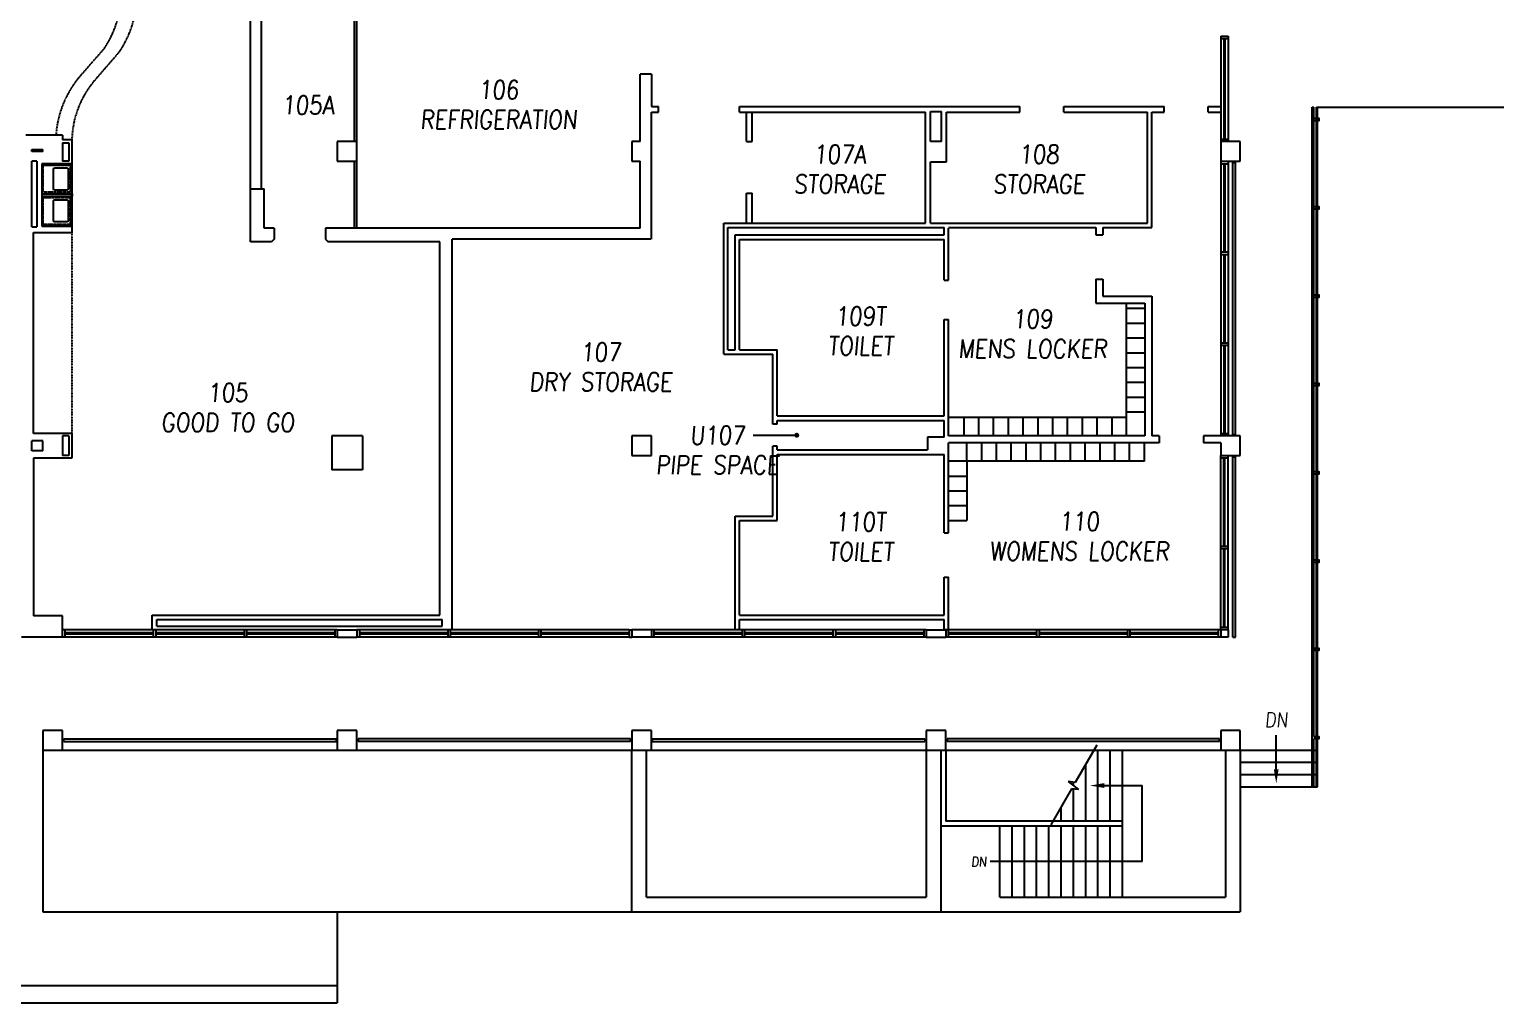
# Model space of a CAD drawing. Extents: x 1352 to 4778, y 442 to 3442.
# Drawn here: x 2561 to 3756, y 442 to 1235 of the extents above; entities that cross this region are included whole.
import ezdxf
from ezdxf.enums import TextEntityAlignment as Align

# ---------------------------------------------------------------- set-up
doc = ezdxf.new("R2010")
doc.units = 0
doc.header["$MEASUREMENT"] = 0
doc.linetypes.add('HIDDEN', pattern=[0.375, 0.25, -0.125])
doc.linetypes.add('HIDDEN2', pattern=[0.1875, 0.125, -0.0625])
for name, color, linetype in [('A-BELOW', 111, 'CONTINUOUS'), ('A-FS-ID', 6, 'CONTINUOUS'), ('A-FS-NM', 6, 'CONTINUOUS'), ('A-GLAZ', 191, 'CONTINUOUS'), ('A-OVHD', 111, 'CONTINUOUS'), ('A-WL-EX', 171, 'CONTINUOUS')]:
    doc.layers.add(name, color=color, linetype=linetype)
doc.styles.get("Standard").update_dxf_attribs({"font": 'romans.shx', "width": 0.85, "oblique": 5, "height": 15})

msp = doc.modelspace()

# ---------------------------------------------------------------- linework, layer by layer
at = {"layer": 'A-BELOW'}
for p, q in [((2826, 1143.6), (2826, 1258.9)), ((2828, 1143.6), (2828, 1258.9)), ((3532, 1227.6), (3532, 1145.6)), ((3538, 1227.6), (3538, 1145.6)), ((3606.5, 1171.6), (3608, 1171.6)), ((3606.5, 617.6), (3606.5, 1171.6)), ((3608, 658.6), (3608, 1171.6)), ((3610, 617.6), (3610, 1171.6)), ((3611, 617.6), (3611, 1171.6)), ((3145.6, 1143.6), (3145.6, 1167.5)), ((3150.1, 1143.6), (3150.1, 1167.5)), ((3145.6, 1143.6), (3150.1, 1143.6)), ((2595.2, 1125), (2595.7, 1125)), ((2595.2, 1124.5), (2595.7, 1124.5)), ((2595.7, 1127.1), (2595.7, 1074.7)), ((2826, 1073), (2826, 1127.6)), ((2828, 1073), (2828, 1127.6)), ((3532, 1125.6), (3532, 1053.6)), ((3538, 1125.6), (3538, 1053.6)), ((3542, 1126.6), (3544, 1126.6)), ((3542, 904.6), (3542, 1126.6)), ((3544, 904.6), (3544, 1126.6)), ((2571.2, 1101.1), (2595.8, 1101.1)), ((2595, 1101.5), (2595.2, 1101.5)), ((2595.2, 1101.7), (2595.7, 1101.7)), ((2595.2, 1101.2), (2595.7, 1101.2)), ((2595.8, 1101.1), (2595.8, 1099.1)), ((3145.6, 1077.1), (3145.6, 1101.6)), ((3145.6, 1101.6), (3150.1, 1101.6)), ((3150.1, 1077.1), (3150.1, 1101.6)), ((2571.2, 1099.1), (2595.8, 1099.1)), ((2595, 1098.7), (2595.2, 1098.7)), ((2595.2, 1099), (2595.7, 1099)), ((2595.2, 1098.5), (2595.7, 1098.5)), ((2595.2, 1075.7), (2595.7, 1075.7)), ((2571.2, 1075.2), (2595, 1075.2)), ((2595, 1075.5), (2595, 1075.2)), ((2595, 1075.5), (2595.2, 1075.5)), ((2595.2, 1075.2), (2595.7, 1075.2)), ((3532, 1051.6), (3532, 979.6)), ((3538, 1051.6), (3538, 979.6)), ((3455.3, 903.6), (3455.3, 1011.9)), ((3470.3, 1007.4), (3455.3, 1007.4)), ((3470.3, 995.4), (3455.3, 995.4)), ((3470.3, 983.3), (3455.3, 983.3)), ((3470.3, 971.2), (3455.3, 971.2)), ((3532, 977.6), (3532, 905.6)), ((3538, 977.6), (3538, 905.6)), ((3470.3, 959.2), (3455.3, 959.2)), ((3470.3, 947.1), (3455.3, 947.1)), ((3470.3, 935.1), (3455.3, 935.1)), ((3470.3, 923), (3455.3, 923)), ((3455.3, 918.6), (3310.1, 918.6)), ((3322.6, 918.6), (3322.6, 903.6)), ((3334.6, 918.6), (3334.6, 903.6)), ((3346.7, 918.6), (3346.7, 903.6)), ((3358.8, 918.6), (3358.8, 903.6)), ((3370.8, 918.6), (3370.8, 903.6)), ((3382.9, 918.6), (3382.9, 903.6)), ((3394.9, 918.6), (3394.9, 903.6)), ((3407, 918.6), (3407, 903.6)), ((3419.1, 918.6), (3419.1, 903.6)), ((3431.1, 918.6), (3431.1, 903.6)), ((3443.2, 918.6), (3443.2, 903.6)), ((3325.1, 883), (3325.1, 898)), ((3337.2, 883), (3337.2, 898)), ((3349.3, 883), (3349.3, 898)), ((3361.3, 883), (3361.3, 898)), ((3373.4, 883), (3373.4, 898)), ((3385.4, 883), (3385.4, 898)), ((3397.5, 883), (3397.5, 898)), ((3409.6, 883), (3409.6, 898)), ((3421.6, 883), (3421.6, 898)), ((3433.7, 883), (3433.7, 898)), ((3445.8, 883), (3445.8, 898)), ((3457.8, 883), (3457.8, 898)), ((3469.9, 883), (3469.9, 898)), ((3544, 904.6), (3542, 904.6)), ((3532, 813.6), (3532, 885.6)), ((3538, 813.6), (3538, 885.6)), ((3542, 886.6), (3544, 886.6)), ((3542, 739.6), (3542, 886.6)), ((3544, 739.6), (3544, 886.6)), ((3469.9, 883), (3310.5, 883)), ((3325.1, 883), (3325.1, 834.7)), ((3310.1, 870.9), (3325.1, 870.9)), ((3310.1, 858.9), (3325.1, 858.9)), ((3310.1, 846.8), (3325.1, 846.8)), ((3310.1, 834.7), (3325.1, 834.7)), ((3532, 747.6), (3532, 811.6)), ((3538, 747.6), (3538, 811.6)), ((2662, 745.6), (2590, 745.6)), ((2736, 745.6), (2664, 745.6)), ((2810, 745.6), (2738, 745.6)), ((2902, 745.6), (2830, 745.6)), ((2976, 745.6), (2904, 745.6)), ((3050, 745.6), (2978, 745.6)), ((3142, 745.6), (3070, 745.6)), ((3216, 745.6), (3144, 745.6)), ((3290, 745.6), (3218, 745.6)), ((3382, 745.6), (3310, 745.6)), ((3456, 745.6), (3384, 745.6)), ((3530, 745.6), (3458, 745.6)), ((2662, 739.6), (2590, 739.6)), ((2736, 739.6), (2664, 739.6)), ((2810, 739.6), (2738, 739.6)), ((2902, 739.6), (2830, 739.6)), ((2976, 739.6), (2904, 739.6)), ((3050, 739.6), (2978, 739.6)), ((3142, 739.6), (3070, 739.6)), ((3216, 739.6), (3144, 739.6)), ((3290, 739.6), (3218, 739.6)), ((3382, 739.6), (3310, 739.6)), ((3456, 739.6), (3384, 739.6)), ((3530, 739.6), (3458, 739.6)), ((3542, 739.6), (3544, 739.6)), ((3577.3, 631.9), (3577.3, 659.6)), ((2572, 647.6), (2572, 515.6)), ((2589, 654.6), (2589, 656.6)), ((2589, 656.6), (2811, 656.6)), ((2589, 654.6), (2811, 654.6)), ((2811, 656.6), (2811, 654.6)), ((2829, 656.6), (2829, 654.6)), ((3051, 656.6), (2829, 656.6)), ((3051, 654.6), (2829, 654.6)), ((3051, 654.6), (3051, 656.6)), ((3052, 515.6), (3052, 647.6)), ((3064, 527.6), (3064, 647.6)), ((3069, 654.6), (3069, 656.6)), ((3069, 656.6), (3291, 656.6)), ((3069, 654.6), (3291, 654.6)), ((3291, 656.6), (3291, 654.6)), ((3292, 647.6), (3292, 527.6)), ((3304, 647.6), (3304, 515.6)), ((3308, 647.6), (3308, 589.6)), ((3309, 656.6), (3309, 654.6)), ((3531, 656.6), (3309, 656.6)), ((3531, 654.6), (3309, 654.6)), ((3431.1, 651.6), (3413.5, 621.2)), ((3432, 589.6), (3432, 647.6)), ((3442, 589.6), (3442, 647.6)), ((3452, 527.6), (3452, 647.6)), ((3531, 654.6), (3531, 656.6)), ((3536, 647.6), (3536, 527.6)), ((3548, 647.6), (3606.5, 647.6)), ((3548, 647.6), (3548, 515.6)), ((3608, 617.6), (3608, 656.6)), ((3608, 647.6), (3610, 647.6)), ((3422, 589.6), (3422, 635.9)), ((3548, 637.6), (3606.5, 637.6)), ((3608, 637.6), (3610, 637.6)), ((3407.8, 621.9), (3416.2, 615.3)), ((3413.5, 621.2), (3407.8, 621.9)), ((3548, 627.6), (3606.5, 627.6)), ((3608, 627.6), (3610, 627.6)), ((3410.5, 616), (3393.5, 586.6)), ((3416.2, 615.3), (3410.5, 616)), ((3412, 618.6), (3412, 621.4)), ((3412, 589.6), (3412, 615.8)), ((3437.1, 618.6), (3468, 618.6)), ((3468, 556.6), (3468, 618.6)), ((3548, 617.6), (3611, 617.6)), ((3402, 589.6), (3402, 601.3)), ((3452, 585.6), (3304, 585.6)), ((3452, 589.6), (3308, 589.6)), ((3352, 527.6), (3352, 585.6)), ((3362, 527.6), (3362, 585.6)), ((3372, 527.6), (3372, 585.6)), ((3382, 527.6), (3382, 585.6)), ((3392, 527.6), (3392, 585.6)), ((3402, 527.6), (3402, 585.6)), ((3412, 527.6), (3412, 585.6)), ((3422, 527.6), (3422, 585.6)), ((3432, 527.6), (3432, 585.6)), ((3442, 527.6), (3442, 585.6)), ((3468, 556.6), (3344, 556.6)), ((3064, 527.6), (3292, 527.6)), ((3352, 527.6), (3536, 527.6)), ((2572, 515.6), (3052, 515.6)), ((2811.8, 515.6), (2811.8, 441.6)), ((3052, 515.6), (3548, 515.6)), ((2511.8, 455.6), (2811.8, 455.6)), ((2497.8, 441.6), (2811.8, 441.6))]:
    msp.add_line(p, q, dxfattribs=at)
at = {"layer": 'A-BELOW', "linetype": 'Continuous'}
for p, q in [((3610, 1171.6), (4276, 1171.6)), ((2588, 647.6), (2812, 647.6)), ((2828, 647.6), (3052, 647.6)), ((3068, 647.6), (3292, 647.6)), ((3308, 647.6), (3532, 647.6))]:
    msp.add_line(p, q, dxfattribs=at)
at = {"layer": 'A-BELOW', "linetype": 'HIDDEN'}
for p, q in [((2571.2, 1124.7), (2595.2, 1124.7)), ((2595.2, 1125.5), (2595.2, 1101.2)), ((2595, 1101.5), (2595, 1098.7)), ((2595.2, 1099), (2595.2, 1075.2))]:
    msp.add_line(p, q, dxfattribs=at)
at = {"layer": 'A-BELOW'}
for points in [[(3608, 1162.6), (3612, 1162.6), (3612, 1160.6), (3608, 1160.6)], [(3608, 1090.6), (3612, 1090.6), (3612, 1088.6), (3608, 1088.6)], [(3608, 1018.6), (3612, 1018.6), (3612, 1016.6), (3608, 1016.6)], [(3608, 946.6), (3612, 946.6), (3612, 944.6), (3608, 944.6)], [(3608, 874.6), (3612, 874.6), (3612, 872.6), (3608, 872.6)], [(3608, 802.6), (3612, 802.6), (3612, 800.6), (3608, 800.6)], [(3608, 730.6), (3612, 730.6), (3612, 728.6), (3608, 728.6)], [(3608, 658.6), (3612, 658.6), (3612, 656.6), (3608, 656.6)]]:
    msp.add_lwpolyline(points, dxfattribs=at)
at = {"layer": 'A-BELOW', "linetype": 'HIDDEN', "flags": 128}
for points in [[(2572.3, 1124.4), (2594.3, 1124.4), (2594.3, 1102.4), (2572.3, 1102.4)], [(2572.3, 1098.1), (2594.3, 1098.1), (2594.3, 1076.1), (2572.3, 1076.1)]]:
    msp.add_lwpolyline(points, close=True, dxfattribs=at)
at = {"layer": 'A-BELOW'}
for points in [[(2580.7, 1105.1), (2580.7, 1121.1, -0.414214), (2581.7, 1122.1), (2591.7, 1122.1, -0.414214), (2592.7, 1121.1), (2592.7, 1105.1, -0.414214), (2591.7, 1104.1), (2581.7, 1104.1, -0.414214)], [(2580.7, 1079.1), (2580.7, 1095.1, -0.414214), (2581.7, 1096.1), (2591.7, 1096.1, -0.414214), (2592.7, 1095.1), (2592.7, 1079.1, -0.414214), (2591.7, 1078.1), (2581.7, 1078.1, -0.414214)]]:
    msp.add_lwpolyline(points, format="xyb", close=True, dxfattribs=at)
for points in [[(3579.2, 631.9), (3575.3, 631.9), (3577.3, 620.2)], [(3437.1, 616.7), (3437.1, 620.6), (3425.4, 618.6)]]:
    msp.add_solid(points, dxfattribs=at)
at = {"layer": 'A-FS-ID'}
msp.add_line((3150.9, 904.2), (3186.5, 904.2), dxfattribs=at)
at = {"layer": 'A-FS-ID', "const_width": 2, "flags": 128}
msp.add_lwpolyline([(3185.5, 904.2, 1), (3187.5, 904.2, 1)], format="xyb", close=True, dxfattribs=at)
at = {"layer": 'A-GLAZ'}
for p, q in [((2741.4, 1105), (2741.4, 1251.8)), ((2750.3, 1105), (2750.3, 1251.8)), ((3532, 1229.6), (3532, 1227.6)), ((3532, 1229.6), (3538, 1229.6)), ((3532, 1227.6), (3538, 1227.6)), ((3534.5, 1227.6), (3534.5, 1145.6)), ((3534.8, 1227.6), (3534.8, 1145.6)), ((3535.3, 1227.6), (3535.3, 1145.6)), ((3535.5, 1227.6), (3535.5, 1145.6)), ((3538, 1229.6), (3538, 1227.6)), ((3532, 1145.6), (3532, 1143.6)), ((3532, 1145.6), (3538, 1145.6)), ((3538, 1145.6), (3538, 1143.6)), ((3532, 1127.6), (3532, 1125.6)), ((3532, 1125.6), (3538, 1125.6)), ((3534.5, 1125.6), (3534.5, 1053.6)), ((3534.8, 1125.6), (3534.8, 1053.6)), ((3535.3, 1125.6), (3535.3, 1053.6)), ((3535.5, 1125.6), (3535.5, 1053.6)), ((3538, 1127.6), (3538, 1125.6)), ((3532, 1053.6), (3538, 1053.6)), ((3532, 1053.6), (3532, 1051.6)), ((3538, 1053.6), (3538, 1051.6)), ((3532, 1051.6), (3538, 1051.6)), ((3534.5, 1051.6), (3534.5, 979.6)), ((3534.8, 1051.6), (3534.8, 979.6)), ((3535.3, 1051.6), (3535.3, 979.6)), ((3535.5, 1051.6), (3535.5, 979.6)), ((3532, 979.6), (3532, 977.6)), ((3532, 979.6), (3538, 979.6)), ((3532, 977.6), (3538, 977.6)), ((3534.5, 977.6), (3534.5, 905.6)), ((3534.8, 977.6), (3534.8, 905.6)), ((3535.3, 977.6), (3535.3, 905.6)), ((3535.5, 977.6), (3535.5, 905.6)), ((3538, 979.6), (3538, 977.6)), ((3532, 905.6), (3538, 905.6)), ((3532, 905.6), (3532, 903.6)), ((3538, 905.6), (3538, 903.6)), ((3532, 885.6), (3532, 887.6)), ((3538, 885.6), (3532, 885.6)), ((3534.5, 813.6), (3534.5, 885.6)), ((3534.8, 813.6), (3534.8, 885.6)), ((3535.3, 813.6), (3535.3, 885.6)), ((3535.5, 813.6), (3535.5, 885.6)), ((3538, 885.6), (3538, 887.6)), ((3538, 813.6), (3532, 813.6)), ((3532, 811.6), (3532, 813.6)), ((3538, 811.6), (3538, 813.6)), ((3538, 811.6), (3532, 811.6)), ((3534.5, 747.6), (3534.5, 811.6)), ((3534.8, 747.6), (3534.8, 811.6)), ((3535.3, 747.6), (3535.3, 811.6)), ((3535.5, 747.6), (3535.5, 811.6)), ((2590, 745.6), (2588, 745.6)), ((2590, 745.6), (2590, 739.6)), ((2662, 743.1), (2590, 743.1)), ((2662, 742.9), (2590, 742.9)), ((2662, 742.4), (2590, 742.4)), ((2662, 742.1), (2590, 742.1)), ((2662, 745.6), (2662, 739.6)), ((2664, 745.6), (2662, 745.6)), ((2664, 745.6), (2664, 739.6)), ((2736, 743.1), (2664, 743.1)), ((2736, 742.9), (2664, 742.9)), ((2736, 742.4), (2664, 742.4)), ((2736, 742.1), (2664, 742.1)), ((2738, 745.6), (2736, 745.6)), ((2736, 745.6), (2736, 739.6)), ((2738, 745.6), (2738, 739.6)), ((2810, 743.1), (2738, 743.1)), ((2810, 742.9), (2738, 742.9)), ((2810, 742.4), (2738, 742.4)), ((2810, 742.1), (2738, 742.1)), ((2812, 745.6), (2810, 745.6)), ((2810, 745.6), (2810, 739.6)), ((2812, 745.6), (2812, 739.6)), ((2812, 745.6), (2828, 745.6)), ((2828, 745.6), (2828, 739.6)), ((2830, 745.6), (2828, 745.6)), ((2830, 745.6), (2830, 739.6)), ((2902, 743.1), (2830, 743.1)), ((2902, 742.9), (2830, 742.9)), ((2902, 742.4), (2830, 742.4)), ((2902, 742.1), (2830, 742.1)), ((2904, 745.6), (2902, 745.6)), ((2902, 745.6), (2902, 739.6)), ((2904, 745.6), (2904, 739.6)), ((2976, 743.1), (2904, 743.1)), ((2976, 742.9), (2904, 742.9)), ((2976, 742.4), (2904, 742.4)), ((2976, 742.1), (2904, 742.1)), ((2976, 745.6), (2976, 739.6)), ((2978, 745.6), (2976, 745.6)), ((2978, 745.6), (2978, 739.6)), ((3050, 743.1), (2978, 743.1)), ((3050, 742.9), (2978, 742.9)), ((3050, 742.4), (2978, 742.4)), ((3050, 742.1), (2978, 742.1)), ((3050, 745.6), (3050, 739.6)), ((3050, 745.6), (3052, 745.6)), ((3068, 745.6), (3052, 745.6)), ((3052, 745.6), (3052, 739.6)), ((3070, 745.6), (3068, 745.6)), ((3068, 745.6), (3068, 739.6)), ((3070, 745.6), (3070, 739.6)), ((3142, 743.1), (3070, 743.1)), ((3142, 742.9), (3070, 742.9)), ((3142, 742.4), (3070, 742.4)), ((3142, 742.1), (3070, 742.1)), ((3142, 745.6), (3142, 739.6)), ((3144, 745.6), (3142, 745.6)), ((3144, 745.6), (3144, 739.6)), ((3216, 743.1), (3144, 743.1)), ((3216, 742.9), (3144, 742.9)), ((3216, 742.4), (3144, 742.4)), ((3216, 742.1), (3144, 742.1)), ((3218, 745.6), (3216, 745.6)), ((3216, 745.6), (3216, 739.6)), ((3218, 745.6), (3218, 739.6)), ((3290, 743.1), (3218, 743.1)), ((3290, 742.9), (3218, 742.9)), ((3290, 742.4), (3218, 742.4)), ((3290, 742.1), (3218, 742.1)), ((3292, 745.6), (3290, 745.6)), ((3290, 745.6), (3290, 739.6)), ((3292, 745.6), (3308, 745.6)), ((3292, 745.6), (3292, 739.6)), ((3308, 745.6), (3308, 739.6)), ((3310, 745.6), (3308, 745.6)), ((3310, 745.6), (3310, 739.6)), ((3382, 743.1), (3310, 743.1)), ((3382, 742.9), (3310, 742.9)), ((3382, 742.4), (3310, 742.4)), ((3382, 742.1), (3310, 742.1)), ((3384, 745.6), (3382, 745.6)), ((3382, 745.6), (3382, 739.6)), ((3384, 745.6), (3384, 739.6)), ((3456, 743.1), (3384, 743.1)), ((3456, 742.9), (3384, 742.9)), ((3456, 742.4), (3384, 742.4)), ((3456, 742.1), (3384, 742.1)), ((3458, 745.6), (3456, 745.6)), ((3456, 745.6), (3456, 739.6)), ((3458, 745.6), (3458, 739.6)), ((3530, 743.1), (3458, 743.1)), ((3530, 742.9), (3458, 742.9)), ((3530, 742.4), (3458, 742.4)), ((3530, 742.1), (3458, 742.1)), ((3530, 745.6), (3530, 739.6)), ((3532, 745.6), (3530, 745.6)), ((3532, 745.6), (3532, 747.6)), ((3538, 747.6), (3532, 747.6)), ((3532, 745.6), (3532, 739.6)), ((3538, 745.6), (3532, 745.6)), ((3538, 745.6), (3538, 747.6)), ((3538, 745.6), (3538, 739.6)), ((2590, 739.6), (2588, 739.6)), ((2664, 739.6), (2662, 739.6)), ((2738, 739.6), (2736, 739.6)), ((2812, 739.6), (2810, 739.6)), ((2812, 739.6), (2828, 739.6)), ((2830, 739.6), (2828, 739.6)), ((2904, 739.6), (2902, 739.6)), ((2978, 739.6), (2976, 739.6)), ((3050, 739.6), (3052, 739.6)), ((3068, 739.6), (3052, 739.6)), ((3070, 739.6), (3068, 739.6)), ((3144, 739.6), (3142, 739.6)), ((3218, 739.6), (3216, 739.6)), ((3292, 739.6), (3290, 739.6)), ((3292, 739.6), (3308, 739.6)), ((3310, 739.6), (3308, 739.6)), ((3384, 739.6), (3382, 739.6)), ((3458, 739.6), (3456, 739.6)), ((3532, 739.6), (3530, 739.6)), ((3538, 739.6), (3532, 739.6))]:
    msp.add_line(p, q, dxfattribs=at)
at = {"layer": 'A-OVHD', "linetype": 'HIDDEN2'}
msp.add_line((2595.7, 1069.6), (2595.7, 905.7), dxfattribs=at)
for points in [[(2635.5, 1260, -0.138935), (2622.2, 1219.7), (2602.9, 1197.6, 0.163624), (2582.7, 1148.7, 0.163624)], [(2648.6, 1260, -0.139606), (2634.5, 1216.9), (2614.8, 1194.2, 0.174482), (2595.7, 1145.1, 0.174482)]]:
    msp.add_lwpolyline(points, format="xyb", dxfattribs=at)
at = {"layer": 'A-WL-EX'}
for p, q in [((3058.8, 1143.6), (3058.8, 1198.6)), ((3068, 1198.6), (3058.8, 1198.6)), ((3068, 1198.6), (3068, 1172.1)), ((3068, 1172.1), (3073.7, 1172.1)), ((3073.7, 1167.5), (3073.7, 1172.1)), ((3139.7, 1167.5), (3139.7, 1172.1)), ((3139.7, 1172.1), (3368.2, 1172.1)), ((3368.2, 1167.5), (3368.2, 1172.1)), ((3404.2, 1167.5), (3404.2, 1172.1)), ((3404.2, 1172.1), (3485.9, 1172.1)), ((3485.9, 1167.5), (3485.9, 1172.1)), ((3521.9, 1172.1), (3532, 1172.1)), ((3521.9, 1167.5), (3521.9, 1172.1)), ((3068, 1167.5), (3073.7, 1167.5)), ((3068, 1064.1), (3068, 1167.5)), ((3139.7, 1167.5), (3291.5, 1167.5)), ((3291.5, 1077.1), (3291.5, 1167.5)), ((3295.6, 1143.6), (3295.6, 1168)), ((3295.6, 1168), (3304.4, 1168)), ((3304.4, 1143.6), (3304.4, 1168)), ((3308.5, 1167.5), (3368.2, 1167.5)), ((3308.5, 1127.1), (3308.5, 1167.5)), ((3404.2, 1167.5), (3472.3, 1167.5)), ((3472.3, 1077.1), (3472.3, 1167.5)), ((3475.9, 1167.5), (3485.9, 1167.5)), ((3475.9, 1073.5), (3475.9, 1167.5)), ((3521.9, 1167.5), (3532, 1167.5)), ((2588, 1148.7), (2558.1, 1148.7)), ((2588, 1148.7), (2588, 1145.1)), ((2563, 1135.6), (2563, 1137.1)), ((2563, 1137.1), (2572, 1137.1)), ((2572, 1135.6), (2563, 1135.6)), ((2572, 1135.6), (2572, 1137.1)), ((2595.7, 1145.1), (2588, 1145.1)), ((2588, 1142.5), (2593.1, 1142.5)), ((2588, 1142.5), (2588, 1127.6)), ((2593.1, 1142.5), (2593.1, 1127.6)), ((2595.7, 1145.1), (2595.7, 1125)), ((2828, 1143.6), (2812, 1143.6)), ((2812, 1143.6), (2812, 1127.6)), ((2828, 1127.6), (2828, 1143.6)), ((3058.8, 1143.6), (3052, 1143.6)), ((3052, 1143.6), (3052, 1127.6)), ((3304.4, 1143.6), (3295.6, 1143.6)), ((3548, 1143.6), (3532, 1143.6)), ((3532, 1143.6), (3532, 1127.6)), ((3548, 1127.6), (3548, 1143.6)), ((2563, 1074.2), (2563, 1127.6)), ((2567.1, 1127.6), (2563, 1127.6)), ((2567.1, 1127.6), (2567.1, 1074.2)), ((2571.2, 1125.5), (2571.2, 1074.7)), ((2595.7, 1125.5), (2571.2, 1125.5)), ((2593.1, 1127.6), (2588, 1127.6)), ((2812, 1127.6), (2828, 1127.6)), ((3052, 1127.6), (3058.8, 1127.6)), ((3058.8, 1073), (3058.8, 1127.6)), ((3295.5, 1127.1), (3308.5, 1127.1)), ((3295.5, 1077.1), (3295.5, 1127.1)), ((3532, 1127.6), (3548, 1127.6)), ((2741.4, 1062), (2741.4, 1105)), ((2741.4, 1105), (2752.4, 1105)), ((2752.4, 1073), (2752.4, 1105)), ((3127.1, 970.2), (3127.1, 1077.1)), ((3127.1, 1077.1), (3291.5, 1077.1)), ((3295.5, 1077.1), (3472.3, 1077.1)), ((2563, 1074.2), (2567.1, 1074.2)), ((2564.4, 1069.6), (2595.7, 1069.6)), ((2564.4, 905.7), (2564.4, 1069.6)), ((2571.2, 1074.7), (2595.7, 1074.7)), ((2595.7, 1074.7), (2595.7, 1069.6)), ((2760.5, 1073), (2752.4, 1073)), ((2760.5, 1064.1), (2758.3, 1062)), ((2760.5, 1073), (2760.5, 1064.1)), ((2802.5, 1073), (2802.5, 1064.1)), ((3058.8, 1073), (2802.5, 1073)), ((2802.5, 1064.1), (2804.6, 1062)), ((3067.5, 1064.1), (2905.6, 1064.1)), ((2905.6, 745.6), (2905.6, 1064.1)), ((3130.3, 973.9), (3130.3, 1073.5)), ((3130.3, 1073.5), (3306.5, 1073.5)), ((3136.3, 973.9), (3136.3, 1067.5)), ((3136.3, 1067.5), (3306.5, 1067.5)), ((3139.9, 973.9), (3139.9, 1063.9)), ((3139.9, 1063.9), (3306.5, 1063.9)), ((3306.5, 1067.5), (3306.5, 1073.5)), ((3306.5, 1030.6), (3306.5, 1063.9)), ((3310.1, 1073.5), (3430.3, 1073.5)), ((3310.1, 1030.6), (3310.1, 1073)), ((3430.3, 1073.5), (3430.3, 1067.5)), ((3430.3, 1067.5), (3435.9, 1067.5)), ((3435.9, 1073.5), (3435.9, 1067.5)), ((3435.9, 1073.5), (3475.9, 1073.5)), ((2758.3, 1062), (2741.4, 1062)), ((2895.5, 1062), (2804.6, 1062)), ((2895.5, 757.5), (2895.5, 1062)), ((3306.5, 1030.6), (3310.1, 1030.6)), ((3430.3, 1031.5), (3430.3, 1011.9)), ((3430.3, 1031.5), (3435.9, 1031.5)), ((3435.9, 1031.5), (3435.9, 1017.5)), ((3435.9, 1017.5), (3475.9, 1017.5)), ((3475.9, 1017.5), (3475.9, 903.6)), ((3430.3, 1011.9), (3470.3, 1011.9)), ((3470.3, 1011.9), (3470.3, 903.6)), ((3306.5, 998.6), (3310.1, 998.6)), ((3306.5, 919.9), (3306.5, 998.6)), ((3310.1, 903.6), (3310.1, 998.6)), ((3127.1, 970.2), (3166.9, 970.2)), ((3130.3, 973.9), (3136.3, 973.9)), ((3139.9, 973.9), (3170.5, 973.9)), ((3166.9, 913.2), (3166.9, 970.2)), ((3170.5, 919.9), (3170.5, 973.9)), ((3170.5, 913.2), (3166.9, 913.2)), ((3170.5, 919.9), (3306.5, 919.9)), ((3170.5, 913.2), (3170.5, 916.2)), ((3170.5, 916.2), (3306.5, 916.2)), ((3306.5, 902.6), (3306.5, 916.2)), ((2563, 891.6), (2563, 899.6)), ((2572, 899.6), (2563, 899.6)), ((2595.7, 905.7), (2564.4, 905.7)), ((2572, 891.6), (2572, 899.6)), ((2593.1, 903.6), (2588, 903.6)), ((2588, 903.6), (2588, 887.6)), ((2593.1, 903.6), (2593.1, 887.6)), ((2595.7, 905.7), (2595.7, 885.5)), ((2832.5, 903.6), (2807.5, 903.6)), ((2807.5, 903.6), (2807.5, 876.1)), ((2832.5, 903.6), (2832.5, 876.1)), ((3068, 903.6), (3052, 903.6)), ((3052, 903.6), (3052, 887.6)), ((3068, 887.6), (3068, 903.6)), ((3306.5, 902.6), (3293, 902.6)), ((3293, 902.6), (3293, 892.2)), ((3470.3, 903.6), (3310.1, 903.6)), ((3481.9, 898), (3310.1, 898)), ((3310.1, 824.6), (3310.1, 898)), ((3481.9, 903.6), (3475.9, 903.6)), ((3481.9, 903.6), (3481.9, 898)), ((3517.9, 903.6), (3517.9, 898)), ((3548, 903.6), (3517.9, 903.6)), ((3532, 898), (3517.9, 898)), ((3532, 898), (3532, 887.6)), ((3548, 887.6), (3548, 903.6)), ((2572, 891.6), (2563, 891.6)), ((2595.7, 885.5), (2564.4, 885.5)), ((2564.4, 885.5), (2564.4, 757)), ((2593.1, 887.6), (2588, 887.6)), ((3052, 887.6), (3068, 887.6)), ((3170.5, 895.2), (3166.9, 895.2)), ((3166.9, 838.2), (3166.9, 895.2)), ((3170.5, 892.2), (3170.5, 895.2)), ((3170.5, 892.2), (3293, 892.2)), ((3170.5, 834.6), (3170.5, 888.6)), ((3170.5, 888.6), (3306.5, 888.6)), ((3306.5, 824.6), (3306.5, 888.6)), ((3532, 887.6), (3548, 887.6)), ((2832.5, 876.1), (2807.5, 876.1)), ((3136.3, 838.2), (3166.9, 838.2)), ((3136.3, 745.6), (3136.3, 838.2)), ((3139.9, 834.6), (3170.5, 834.6)), ((3139.9, 757.5), (3139.9, 834.6)), ((3306.5, 824.6), (3310.1, 824.6)), ((3306.5, 757.5), (3306.5, 788.6)), ((3306.5, 788.6), (3310.1, 788.6)), ((3310.1, 745.6), (3310.1, 788.6)), ((2588, 757), (2564.4, 757)), ((2588, 739.6), (2588, 757)), ((2661.1, 745.6), (2661.1, 757.5)), ((2661.1, 757.5), (2895.5, 757.5)), ((2664.9, 748.6), (2664.9, 754.1)), ((2664.9, 754.1), (2897.6, 754.1)), ((2897.6, 748.6), (2897.6, 754.1)), ((3139.9, 757.5), (3306.5, 757.5)), ((3139.9, 745.6), (3139.9, 754.1)), ((3139.9, 754.1), (3306.5, 754.1)), ((3306.5, 745.6), (3306.5, 754.1)), ((2664.9, 748.6), (2897.6, 748.6)), ((3308, 745.6), (3306.5, 745.6)), ((2588, 739.6), (2554.5, 739.6)), ((2588, 663.6), (2572, 663.6)), ((2572, 663.6), (2572, 647.6)), ((2588, 647.6), (2588, 663.6)), ((2828, 663.6), (2812, 663.6)), ((2812, 663.6), (2812, 647.6)), ((2828, 647.6), (2828, 663.6)), ((3068, 663.6), (3052, 663.6)), ((3052, 663.6), (3052, 647.6)), ((3068, 647.6), (3068, 663.6)), ((3308, 663.6), (3292, 663.6)), ((3292, 663.6), (3292, 647.6)), ((3308, 647.6), (3308, 663.6)), ((3548, 663.6), (3532, 663.6)), ((3532, 663.6), (3532, 647.6)), ((3548, 647.6), (3548, 663.6)), ((2572, 647.6), (2588, 647.6)), ((2812, 647.6), (2828, 647.6)), ((3052, 647.6), (3068, 647.6)), ((3292, 647.6), (3308, 647.6)), ((3532, 647.6), (3548, 647.6))]:
    msp.add_line(p, q, dxfattribs=at)

# ---------------------------------------------------------------- texts
at = {"layer": 'A-BELOW', "oblique": 5, "width": 0.85}
for height, p in [(12, (3577.3, 672.3)), (8, (3334.9, 556.6))]:
    msp.add_text('DN', height=height, dxfattribs=at).set_placement(p, align=Align.MIDDLE)
at = {"layer": 'A-FS-ID', "oblique": 5, "width": 0.85}
for s, p in [('106', (2943.4, 1185.9)), ('105A', (2788.1, 1173.4)), ('107A', (3221.5, 1133.3)), ('108', (3383.9, 1133.3)), ('109T', (3238.5, 1001.3)), ('109', (3378.7, 999)), ('107', (3026.7, 972)), ('105', (2722.7, 939)), ('U107', (3121.8, 904.2)), ('110T', (3238.5, 833.6)), ('110', (3416.7, 834))]:
    msp.add_text(s, height=15, dxfattribs=at).set_placement(p, align=Align.MIDDLE)
at = {"layer": 'A-FS-NM', "oblique": 5, "width": 0.85}
for s, p in [('REFRIGERATION', (2943.4, 1161.6)), ('STORAGE', (3221.5, 1109)), ('STORAGE', (3383.9, 1109)), ('TOILET', (3238.5, 977.1)), ('MENS LOCKER', (3378.7, 974.7)), ('DRY STORAGE', (3026.7, 947.7)), ('GOOD TO GO', (2722.7, 914.7)), ('PIPE SPACE', (3121.8, 880)), ('TOILET', (3238.5, 809.3)), ('WOMENS LOCKER', (3416.7, 809.7))]:
    msp.add_text(s, height=15, dxfattribs=at).set_placement(p, align=Align.MIDDLE)

doc.saveas('drawing.dxf')
